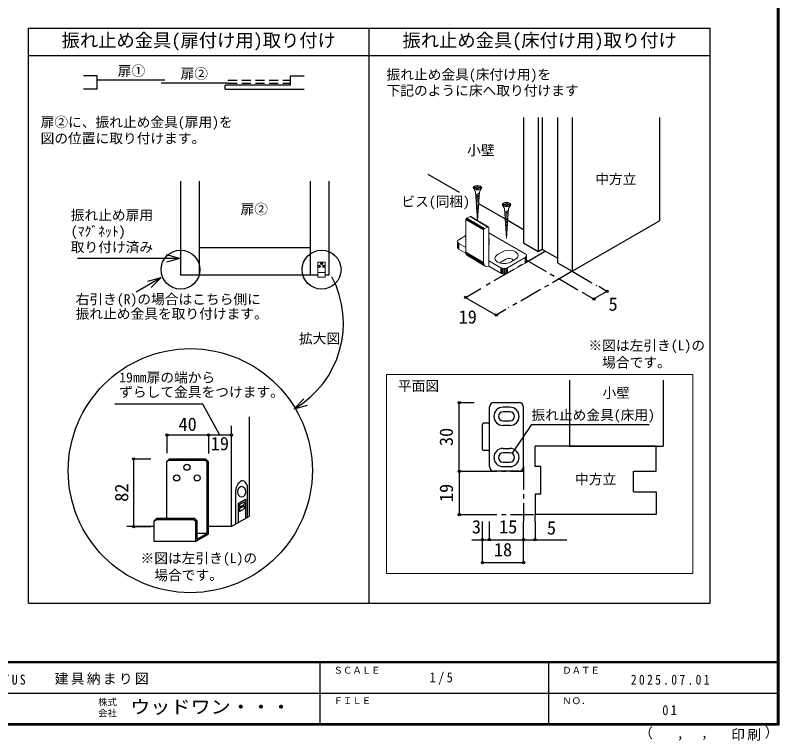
# Model space of a CAD drawing. Units: millimetres, scale not verified, with parts at other scales. Extents: x -973 to 977, y -718 to 696.
# Drawn here: x 142 to 977, y -718 to 76 of the extents above; entities that cross this region are included whole.
import ezdxf
from ezdxf.enums import TextEntityAlignment as Align

# ---------------------------------------------------------------- set-up
doc = ezdxf.new("R2010")
doc.units = ezdxf.units.MM
doc.header["$LTSCALE"] = 5
doc.header["$PDMODE"] = 32
doc.header["$PDSIZE"] = 2.5
doc.linetypes.add('CHAIN1', pattern=[8, 5, -1, 1, -1])
doc.linetypes.add('DASHED2', pattern=[3, 2, -1])
for name, color, linetype in [('0-3_仕上げ', 2, 'Continuous'), ('0-6_扉', 7, 'Continuous'), ('0-8_戸当り', 3, 'Continuous'), ('0-A_文字', 7, 'Continuous'), ('0-B_寸法', 7, 'Continuous'), ('1-3_仕上げ', 2, 'Continuous'), ('1-4_枠', 3, 'Continuous'), ('1-7_金物', 7, 'Continuous'), ('1-A_文字', 7, 'Continuous'), ('1-B_寸法', 7, 'Continuous'), ('F-0_補助線', 7, 'Continuous'), ('F-1_枠', 6, 'Continuous'), ('F-A_文字', 7, 'Continuous')]:
    doc.layers.add(name, color=color, linetype=linetype)
doc.layers.add('0-7_金物', color=7, linetype='Continuous', lineweight=18)
doc.styles.add('ＭＳ ゴシック', font='')
doc.styles.get('ＭＳ ゴシック').set_extended_font_data('MS Gothic')

msp = doc.modelspace()

# ---------------------------------------------------------------- linework, layer by layer
at = {"layer": '0-3_仕上げ', "color": 4}
for p, q in [((342.9, -105.57), (342.9, -208.587)), ((464.3, -105.57), (464.3, -208.587)), ((464.3, -178.587), (342.9, -178.587))]:
    msp.add_line(p, q, dxfattribs=at)
at = {"layer": '0-6_扉', "color": 2}
for p, q in [((697.758, -35.971), (697.758, -173.71)), ((718.087, -35.971), (718.087, -180.344)), ((734.881, -35.971), (734.881, -195.143)), ((750.791, -35.971), (750.791, -204.329)), ((846.25, -35.971), (846.25, -149.215)), ((322.6, -105.57), (322.6, -208.587)), ((484.6, -105.57), (484.6, -208.587)), ((718.087, -180.344), (713.668, -182.895)), ((734.881, -190.04), (718.087, -180.344)), ((484.6, -208.587), (480.8, -208.587))]:
    msp.add_line(p, q, dxfattribs=at)
at = {"layer": '0-6_扉'}
for p, q in [((593.034, -97.938), (627.327, -117.737)), ((648.549, -129.99), (677.613, -146.77)), ((680.369, -148.361), (697.758, -158.401)), ((310.458, -409.438), (307.651, -412.246)), ((309.772, -410.733), (307.651, -412.854)), ((307.651, -474.366), (307.651, -412.246)), ((310.458, -409.438), (349.943, -409.438)), ((349.943, -409.438), (353.196, -412.691)), ((351.528, -412.854), (351.528, -491.209)), ((353.196, -491.74), (353.196, -412.691)), ((395.391, -438.65), (395.391, -473.513)), ((382.643, -444.96), (382.643, -480.873)), ((385.485, -458.306), (393.52, -453.667)), ((385.485, -458.306), (385.485, -479.233)), ((387.203, -459.407), (392.25, -456.492)), ((392.25, -456.492), (392.25, -459.579)), ((393.52, -453.667), (393.52, -474.594)), ((387.203, -463.848), (392.25, -460.934)), ((392.25, -460.934), (392.25, -464.02)), ((293.874, -477.174), (296.682, -474.366)), ((293.874, -477.782), (295.995, -475.661)), ((295.995, -475.661), (337.298, -475.661)), ((296.682, -474.366), (337.834, -474.366)), ((337.298, -475.661), (339.419, -477.782)), ((337.834, -474.366), (340.713, -477.246)), ((293.874, -499.694), (293.874, -477.174)), ((339.419, -499.694), (339.419, -477.782)), ((353.196, -491.74), (339.419, -499.694)), ((351.528, -491.209), (340.713, -491.209)), ((339.419, -499.694), (293.874, -499.694))]:
    msp.add_line(p, q, dxfattribs=at)
at = {"layer": '0-6_扉', "color": 3}
for p, q in [((322.6, -105.57), (322.6, -208.587)), ((484.6, -105.57), (484.6, -208.587)), ((472.8, -208.587), (322.6, -208.587)), ((397.968, -472.026), (397.968, -363.412)), ((378.095, -483.5), (397.968, -472.026)), ((293.874, -483.5), (264.042, -483.5))]:
    msp.add_line(p, q, dxfattribs=at)
at = {"layer": '0-6_扉', "color": 2}
for points in [[(713.668, -35.971), (713.668, -182.895), (697.758, -173.71)], [(734.881, -195.143), (750.791, -204.329), (846.25, -149.215)]]:
    msp.add_lwpolyline(points, dxfattribs=at)
at = {"layer": '0-6_扉', "color": 3}
msp.add_lwpolyline([(378.095, -373.252), (378.095, -483.5), (353.196, -483.5)], dxfattribs=at)
at = {"layer": '0-6_扉'}
for points in [[(309.772, -410.733), (349.407, -410.733), (351.528, -412.854)], [(387.203, -459.407), (387.203, -462.493), (392.25, -459.579)], [(387.203, -463.848), (387.203, -466.934), (392.25, -464.02)], [(353.196, -490.246), (340.713, -497.453), (340.713, -477.246)]]:
    msp.add_lwpolyline(points, dxfattribs=at)
for centre in [(329.59, -418.649), (318.388, -430.311), (340.791, -430.311)]:
    msp.add_circle(centre, 3.355, dxfattribs=at)
for centre, radius, start, end in [((390.042, -436.531), 3, 84.92261, 127.57436), ((389.812, -439.119), 5.599, 4.8123, 84.92261), ((396.931, -445.485), 14.298, 127.57436, 182.10384)]:
    msp.add_arc(centre, radius, start, end, dxfattribs=at)
msp.add_ellipse((389.425, -445.414), major_axis=(0, 5.951), ratio=0.714286, dxfattribs=at)
at = {"layer": '0-7_金物'}
for p, q in [((643.239, -114.216), (645.063, -117.376)), ((643.344, -112.444), (646.707, -112.444)), ((643.344, -112.444), (643.344, -113.478)), ((643.344, -113.478), (646.707, -113.478)), ((646.707, -112.444), (646.707, -110.928)), ((646.707, -110.928), (647.741, -110.928)), ((646.707, -114.994), (646.707, -113.478)), ((646.707, -114.994), (647.741, -114.994)), ((647.741, -112.444), (647.741, -110.928)), ((647.741, -112.444), (651.104, -112.444)), ((651.209, -114.216), (649.385, -117.376)), ((651.104, -113.478), (651.104, -112.444)), ((647.137, -148.678), (645.063, -117.376)), ((649.281, -118.95), (645.316, -121.195)), ((649.173, -120.578), (645.416, -122.705)), ((649.065, -122.206), (645.516, -124.215)), ((648.957, -123.834), (645.616, -125.726)), ((647.305, -148.778), (649.385, -117.376)), ((648.849, -125.463), (645.717, -127.236)), ((648.742, -127.091), (645.817, -128.747)), ((648.634, -128.719), (645.917, -130.257)), ((648.526, -130.347), (646.017, -131.768)), ((648.418, -131.975), (646.117, -133.278)), ((675.059, -132.587), (676.883, -135.747)), ((675.164, -130.815), (678.527, -130.815)), ((675.164, -130.815), (675.164, -131.849)), ((675.164, -131.849), (678.527, -131.849)), ((678.527, -130.815), (678.527, -129.299)), ((678.527, -129.299), (679.561, -129.299)), ((678.527, -133.365), (678.527, -131.849)), ((678.527, -133.365), (679.561, -133.365)), ((679.561, -130.815), (679.561, -129.299)), ((679.561, -130.815), (682.924, -130.815)), ((683.029, -132.587), (681.205, -135.747)), ((682.924, -131.849), (682.924, -130.815)), ((648.31, -133.603), (646.217, -134.788)), ((648.202, -135.231), (646.317, -136.299)), ((648.094, -136.86), (646.417, -137.809)), ((647.987, -138.488), (646.517, -139.32)), ((647.879, -140.116), (646.617, -140.83)), ((647.771, -141.744), (646.717, -142.34)), ((679.044, -168.365), (676.883, -135.747)), ((681.101, -137.321), (677.136, -139.566)), ((680.993, -138.949), (677.236, -141.076)), ((680.885, -140.578), (677.336, -142.587)), ((679.044, -168.365), (681.205, -135.747)), ((653.853, -158.995), (634.57, -147.504)), ((634.57, -147.504), (634.57, -183.228)), ((653.886, -158.701), (634.602, -147.21)), ((653.982, -158.4), (634.698, -146.909)), ((654.134, -158.112), (634.85, -146.621)), ((654.332, -157.856), (635.048, -146.366)), ((654.563, -157.651), (635.279, -146.161)), ((635.527, -146.02), (639.357, -144.413)), ((654.811, -157.51), (635.527, -146.02)), ((658.641, -155.903), (639.357, -144.413)), ((658.889, -155.836), (639.605, -144.346)), ((659.12, -155.848), (639.836, -144.357)), ((659.318, -155.936), (640.034, -144.446)), ((647.663, -143.372), (646.817, -143.851)), ((647.555, -145), (646.917, -145.361)), ((647.447, -146.628), (647.017, -146.872)), ((680.777, -142.206), (677.436, -144.097)), ((680.669, -143.834), (677.536, -145.607)), ((680.561, -145.462), (677.636, -147.118)), ((680.453, -147.09), (677.736, -148.628)), ((680.346, -148.718), (677.837, -150.139)), ((654.811, -157.51), (658.641, -155.903)), ((659.599, -198.803), (659.599, -156.584)), ((680.238, -150.346), (677.937, -151.649)), ((680.13, -151.974), (678.037, -153.16)), ((680.022, -153.603), (678.137, -154.67)), ((679.914, -155.231), (678.237, -156.18)), ((679.806, -156.859), (678.337, -157.691)), ((679.698, -158.487), (678.437, -159.201)), ((626.895, -169.715), (634.57, -165.284)), ((653.853, -158.995), (653.853, -194.718)), ((699.373, -185.025), (659.599, -162.061)), ((679.591, -160.115), (678.537, -160.712)), ((679.483, -161.743), (678.637, -162.222)), ((679.375, -163.371), (678.737, -163.732)), ((679.267, -165), (678.837, -165.243)), ((625.43, -171.757), (625.43, -177.88)), ((625.601, -172.504), (625.601, -178.627)), ((626.1, -173.2), (626.1, -179.324)), ((634.57, -178.229), (626.895, -173.798)), ((626.895, -173.798), (626.895, -179.922)), ((659.876, -168.695), (659.876, -174.818)), ((634.673, -184.412), (626.895, -179.922)), ((653.853, -194.718), (634.57, -183.228)), ((669.321, -186.045), (674.625, -182.983)), ((654.049, -196.317), (634.765, -184.827)), ((654.623, -197.643), (635.339, -186.152)), ((655.536, -198.605), (636.252, -187.114)), ((678.16, -191.148), (672.857, -194.21)), ((699.373, -189.107), (679.928, -200.334)), ((683.463, -194.21), (688.767, -191.148)), ((699.373, -189.107), (699.373, -195.231)), ((700.168, -188.509), (700.168, -194.633)), ((700.667, -187.813), (700.667, -193.937)), ((700.838, -187.066), (700.838, -193.19)), ((472.8, -194.287), (472.8, -210.687)), ((480.8, -194.287), (472.8, -194.287)), ((672.857, -200.334), (659.599, -192.679)), ((672.857, -206.458), (659.599, -198.803)), ((672.857, -200.334), (672.857, -206.458)), ((699.373, -195.231), (679.928, -206.458)), ((679.928, -200.334), (679.928, -206.458)), ((480.8, -205.644), (472.8, -205.644)), ((673.892, -200.793), (673.892, -206.916)), ((675.098, -201.081), (675.098, -207.205)), ((676.392, -201.179), (676.392, -207.303)), ((677.686, -201.081), (677.686, -207.205)), ((678.892, -200.793), (678.892, -206.916)), ((547.791, -317.079), (882.65, -317.079)), ((547.791, -534.979), (547.791, -317.079)), ((882.65, -317.079), (882.65, -534.979)), ((882.65, -534.979), (547.791, -534.979))]:
    msp.add_line(p, q, dxfattribs=at)
for points in [[(647.741, -114.994), (647.741, -113.478), (651.104, -113.478)], [(679.561, -133.365), (679.561, -131.849), (682.924, -131.849)], [(480.8, -194.287), (480.8, -210.687), (472.8, -210.687)]]:
    msp.add_lwpolyline(points, dxfattribs=at)
for centre in [(647.224, -112.961), (679.044, -131.332)]:
    msp.add_ellipse(centre, major_axis=(4.71, 0), ratio=0.5, dxfattribs=at)
for centre, major_axis, ratio, start_param, end_param in [((635.527, -147.102), (0.64, 1.074), 0.663414, 0.7318184, 2.3026147), ((639.357, -145.495), (0.64, 1.074), 0.663414, 6.2296055, 7.0150037), ((654.811, -158.593), (0.64, 1.074), 0.663414, 0.7318184, 2.3026147), ((658.641, -156.986), (0.64, 1.074), 0.663414, 5.4442074, 7.0150037), ((630.43, -171.757), (-5, 0), 0.57735, 5.4977871, 7.0685835), ((649.876, -168.695), (10, 0), 0.57735, 6.047146, 6.5192246), ((649.876, -174.818), (10, 0), 0.57735, 6.047146, 6.5192246), ((630.43, -177.88), (-5, 0), 0.57735, 6.2831853, 7.0685835), ((640.315, -180.817), (3.839, 6.443), 0.663414, 2.3026147, 3.0880129), ((681.696, -187.066), (10, 0), 0.57735, 5.4977871, 8.6393798), ((676.392, -190.128), (10, 0), 0.57735, 2.3561945, 5.4977871), ((681.696, -193.19), (5, 0), 0.57735, 0.2617994, 2.3561945), ((695.838, -187.066), (-5, 0), 0.57735, 2.3561945, 3.9269908), ((659.599, -192.308), (3.839, 6.443), 0.663414, 2.3026147, 3.873411), ((676.392, -196.251), (5, 0), 0.57735, 2.3561945, 2.7802255), ((676.392, -198.293), (-5, 0), 0.57735, 0.7853982, 2.3561945), ((695.838, -193.19), (-5, 0), 0.57735, 2.3561945, 3.1415927), ((676.392, -204.416), (-5, 0), 0.57735, 0.7853982, 2.3561945)]:
    msp.add_ellipse(centre, major_axis=major_axis, ratio=ratio, start_param=start_param, end_param=end_param, dxfattribs=at)
for p in [(474.479, -198.997), (476.8, -196.032), (479.121, -198.997)]:
    msp.add_point(p, dxfattribs=at)
at = {"layer": '0-8_戸当り', "color": 2}
for p, q in [((305.295, 4.616), (231.594, 4.616)), ((374.497, 1.616), (301.295, 1.616)), ((231.594, -5.134), (216.594, -5.134)), ((371.497, -5.134), (371.497, -0.634)), ((442.698, -0.634), (371.497, -0.634)), ((371.497, -5.134), (457.698, -5.134))]:
    msp.add_line(p, q, dxfattribs=at)
at = {"layer": '0-8_戸当り', "linetype": 'DASHED2'}
for p, q in [((374.497, 4.616), (442.698, 4.616)), ((374.497, 1.616), (442.698, 1.616))]:
    msp.add_line(p, q, dxfattribs=at)
at = {"layer": '0-8_戸当り', "color": 2}
for points in [[(231.594, -5.134), (231.594, 9.616), (216.594, 9.616)], [(442.698, -0.634), (442.698, 9.616), (457.698, 9.616)]]:
    msp.add_lwpolyline(points, dxfattribs=at)
at = {"layer": '0-A_文字', "color": 3}
for p, q in [((528.927, -567.5), (528.927, 61.633)), ((901.639, -567.5), (901.639, 61.633)), ((156.215, 31.633), (901.639, 31.633)), ((156.215, -567.5), (901.639, -567.5))]:
    msp.add_line(p, q, dxfattribs=at)
at = {"layer": '0-A_文字', "color": 4}
for p, q in [((321.87, -190.334), (209.852, -190.334)), ((321.87, -190.334), (307.382, -186.451)), ((321.87, -190.334), (307.382, -194.216)), ((300.956, -211.462), (273.957, -227.05)), ((300.956, -211.462), (286.467, -215.345)), ((300.956, -211.462), (290.349, -222.069)), ((446.935, -354.637), (457.489, -343.979)), ((446.935, -354.637), (461.405, -350.684)), ((685.648, -403.178), (706.872, -371.811)), ((706.872, -371.811), (834.86, -371.811))]:
    msp.add_line(p, q, dxfattribs=at)
at = {"layer": '0-A_文字', "color": 3}
msp.add_lwpolyline([(156.215, -567.5), (156.215, 61.633), (901.639, 61.633)], dxfattribs=at)
at = {"layer": '0-A_文字', "color": 4}
msp.add_lwpolyline([(365.645, -383.418), (346.986, -349.472), (250.702, -349.472)], dxfattribs=at)
at = {"layer": '0-A_文字'}
for centre, radius in [((322.6, -202.487), 21.25), ((476.8, -202.487), 21.25), ((333.268, -422.391), 133.457)]:
    msp.add_circle(centre, radius, dxfattribs=at)
at = {"layer": '0-A_文字', "color": 4}
msp.add_arc((392.249, -260.979), 108.455, 300.27986, 27.91074, dxfattribs=at)
at = {"layer": '0-B_寸法', "color": 4, "linetype": 'CHAIN1'}
for p, q in [((721.623, -182.385), (653.052, -221.975)), ((700.838, -191.994), (765.893, -229.554)), ((750.791, -204.329), (681.326, -244.434)), ((750.791, -204.329), (777.897, -219.978))]:
    msp.add_line(p, q, dxfattribs=at)
at = {"layer": '0-B_寸法', "color": 4}
for p, q in [((634.268, -232.82), (650.911, -223.21)), ((788.828, -226.289), (779.857, -221.11)), ((634.268, -232.82), (667.855, -252.211)), ((765.893, -229.554), (774.534, -234.542)), ((788.828, -226.289), (774.534, -234.542)), ((678.313, -246.174), (667.855, -252.211)), ((307.651, -383.418), (307.651, -403.246)), ((378.095, -383.418), (307.651, -383.418)), ((353.196, -383.418), (353.196, -403.691)), ((271.458, -409.438), (290.171, -409.438)), ((271.458, -483.5), (271.458, -409.438)), ((271.458, -483.5), (290.171, -483.5))]:
    msp.add_line(p, q, dxfattribs=at)
at = {"layer": '0-B_寸法'}
for p in [(788.828, -226.289), (634.268, -232.82), (774.534, -234.542), (667.855, -252.211), (307.651, -383.418), (353.196, -383.418), (378.095, -383.418), (271.458, -409.438), (271.458, -483.5)]:
    msp.add_point(p, dxfattribs=at)
at = {"layer": '1-3_仕上げ', "color": 7}
msp.add_line((771.804, -395.479), (842.741, -395.479), dxfattribs=at)
at = {"layer": '1-4_枠', "color": 7}
msp.add_line((850.241, -323.529), (850.241, -395.479), dxfattribs=at)
at = {"layer": '1-4_枠'}
for p, q in [((710.241, -417.979), (710.241, -395.479)), ((842.741, -395.479), (710.241, -395.479)), ((716.491, -417.979), (710.241, -417.979)), ((716.491, -447.979), (716.491, -417.979)), ((817.741, -445.479), (817.741, -422.979)), ((716.491, -447.979), (710.241, -447.979)), ((710.241, -447.979), (710.241, -470.479)), ((817.741, -445.479), (842.741, -445.479)), ((842.741, -445.479), (842.741, -470.479)), ((842.741, -470.479), (710.241, -470.479))]:
    msp.add_line(p, q, dxfattribs=at)
at = {"layer": '1-4_枠', "color": 4, "linetype": 'CHAIN1'}
for p, q in [((643.537, -422.979), (697.741, -422.979)), ((697.741, -417.979), (697.741, -477.979)), ((643.537, -470.479), (710.241, -470.479)), ((710.241, -477.979), (710.241, -470.479))]:
    msp.add_line(p, q, dxfattribs=at)
at = {"layer": '1-4_枠', "color": 7}
msp.add_lwpolyline([(747.741, -323.529), (747.741, -395.479), (850.241, -395.479)], dxfattribs=at)
at = {"layer": '1-4_枠'}
msp.add_lwpolyline([(817.741, -422.979), (842.741, -422.979), (842.741, -395.479)], dxfattribs=at)
at = {"layer": '1-7_金物'}
for p, q in [((665.241, -347.979), (692.741, -347.979)), ((660.241, -417.979), (660.241, -352.979)), ((682.741, -352.979), (675.241, -352.979)), ((682.741, -357.979), (675.241, -357.979)), ((697.741, -417.979), (697.741, -352.979)), ((652.741, -399.229), (652.741, -371.729)), ((658.991, -370.479), (653.991, -370.479)), ((675.241, -367.979), (682.741, -367.979)), ((682.741, -372.979), (675.241, -372.979)), ((658.991, -400.479), (653.991, -400.479)), ((675.241, -397.979), (682.741, -397.979)), ((682.741, -402.979), (675.241, -402.979)), ((675.241, -412.979), (682.741, -412.979)), ((692.741, -422.979), (665.241, -422.979)), ((675.241, -417.979), (682.741, -417.979))]:
    msp.add_line(p, q, dxfattribs=at)
for centre, radius, start, end in [((665.241, -352.979), 5, 90, 180), ((692.741, -352.979), 5, 0, 90), ((675.241, -362.979), 10, 90, 270), ((675.241, -362.979), 5, 90, 270), ((682.741, -362.979), 10, 270, 90), ((682.741, -362.979), 5, 270, 90), ((653.991, -371.729), 1.25, 90, 180), ((658.991, -371.729), 1.25, 0, 90), ((653.991, -399.229), 1.25, 180, 270), ((658.991, -399.229), 1.25, 270, 0), ((675.241, -407.979), 10, 90, 270), ((682.741, -407.979), 10, 270, 90), ((675.241, -407.979), 5, 90, 270), ((682.741, -407.979), 5, 270, 90), ((665.241, -417.979), 5, 180, 270), ((692.741, -417.979), 5, 270, 0)]:
    msp.add_arc(centre, radius, start, end, dxfattribs=at)
at = {"layer": '1-B_寸法', "color": 4}
for p, q in [((627.358, -347.979), (643.537, -347.979)), ((627.358, -422.979), (627.358, -347.979)), ((627.358, -422.979), (643.537, -422.979)), ((627.358, -422.979), (627.358, -470.479)), ((627.358, -470.479), (643.537, -470.479)), ((652.741, -497.979), (652.741, -477.979)), ((660.241, -497.979), (660.241, -477.979)), ((697.741, -522.979), (697.741, -477.979)), ((710.241, -477.979), (710.241, -497.995)), ((641.176, -497.979), (660.241, -497.979)), ((652.741, -522.979), (652.741, -497.979)), ((660.241, -497.979), (697.741, -497.979)), ((697.741, -497.995), (745.119, -497.995)), ((652.741, -522.979), (697.741, -522.979))]:
    msp.add_line(p, q, dxfattribs=at)
at = {"layer": '1-B_寸法'}
for p in [(627.358, -347.979), (627.358, -422.979), (627.358, -470.479), (652.741, -497.979), (660.241, -497.979), (697.741, -497.979), (697.741, -497.995), (710.241, -497.995), (652.741, -522.979), (697.741, -522.979)]:
    msp.add_point(p, dxfattribs=at)
at = {"layer": 'F-1_枠'}
for p, q in [((974.986, 695.833), (974.986, -700.833)), ((975.82, 695.833), (975.82, -700.833)), ((976.653, 695.833), (976.653, -700.833)), ((976.653, -631.667), (-973.347, -631.667)), ((976.653, -632.5), (-973.347, -632.5)), ((474.986, -632.5), (474.986, -699.167)), ((724.986, -632.5), (724.986, -699.167)), ((1.653, -665.833), (974.986, -665.834)), ((976.653, -699.167), (-973.347, -699.167)), ((976.653, -700), (-973.347, -700)), ((976.653, -700.833), (-973.347, -700.833))]:
    msp.add_line(p, q, dxfattribs=at)

# ---------------------------------------------------------------- texts
at = {"layer": '0-A_文字', "style": 'ＭＳ ゴシック'}
for s, height, p in [('振れ止め金具(扉付け用)取り付け', 14.66, (192.571, 36.633)), ('振れ止め金具(床付け用)取り付け', 14.66, (565.283, 36.633)), ('扉①', 11, (253.945, 6.149)), ('扉②', 11, (322.646, 3.149)), ('振れ止め金具(床付け用)を', 11, (547.836, 2.174)), ('下記のように床へ取り付けます', 11, (547.836, -15.362)), ('小壁', 11, (635.945, -80.743)), ('中方立', 11, (776.02, -112.19)), ('扉②', 11, (388.202, -145.188)), ('振れ止め扉用', 11, (202.548, -151.641)), ('(ﾏｸﾞﾈｯﾄ)', 11, (202.548, -169.453)), ('取り付け済み', 11, (202.548, -186.642)), ('拡大図', 11, (452.017, -286.549)), ('平面図', 11, (560.233, -338.556)), ('小壁', 11, (783.991, -345.987)), ('中方立', 11, (753.991, -440.479))]:
    msp.add_text(s, height=height, dxfattribs=at).set_placement(p, align=Align.BOTTOM_LEFT)
at = {"layer": '0-B_寸法', "style": 'ＭＳ ゴシック'}
for s, height, p in [('扉②に、振れ止め金具(扉用)を', 11, (169.619, -49.897)), ('図の位置に取り付けます。', 11, (169.619, -67.675)), ('ビス(同梱)', 11, (564.044, -136.867)), ('右引き(R)の場合はこちら側に', 11, (207.925, -243.657)), ('5', 14.66, (790.599, -251.859)), ('振れ止め金具を取り付けます。', 11, (207.925, -259.512)), ('19', 14.66, (626.648, -265.917)), ('※図は左引き(L)の', 11, (768.589, -294.218)), ('\u3000場合です。', 11, (768.589, -312.799)), ('19㎜扉の端から', 11, (255.547, -329.198)), ('ずらして金具をつけます。', 11, (255.547, -345.092)), ('40', 14.66, (320.423, -383.304)), ('19', 14.66, (355.645, -404.435)), ('※図は左引き(L)の', 11, (278.893, -526.876)), ('\u3000場合です。', 11, (278.893, -545.457))]:
    msp.add_text(s, height=height, dxfattribs=at).set_placement(p, align=Align.BOTTOM_LEFT)
msp.add_text('82', height=14.66, rotation=90, dxfattribs=at).set_placement((269.799, -456.469), align=Align.BOTTOM_LEFT)
at = {"layer": '1-A_文字', "style": 'ＭＳ ゴシック'}
msp.add_text('振れ止め金具(床用)', height=11, dxfattribs=at).set_placement((706.277, -370.311), align=Align.BOTTOM_LEFT)
at = {"layer": '1-B_寸法', "style": 'ＭＳ ゴシック'}
for s, p in [('30', (624.858, -395.479)), ('19', (624.858, -456.729))]:
    msp.add_text(s, height=14.66, rotation=90, dxfattribs=at).set_placement(p, align=Align.BOTTOM_LEFT)
for s, p in [('3', (641.176, -495.479)), ('15', (670.866, -495.479)), ('5', (723.209, -496.607)), ('18', (665.241, -520.479))]:
    msp.add_text(s, height=14.66, dxfattribs=at).set_placement(p, align=Align.BOTTOM_LEFT)
at = {"layer": 'F-0_補助線', "char_height": 11, "attachment_point": 7, "style": 'ＭＳ ゴシック'}
for s, insert in [('\\T1.39;\\W0.85;DOORETUS', (84.986, -656.667)), ('\\T1.17;建具納まり図', (184.986, -656.667))]:
    msp.add_mtext(s, dxfattribs=dict(at, insert=insert))
at = {"layer": 'F-A_文字', "style": 'ＭＳ ゴシック'}
for s, height, p in [('ＳＣＡＬＥ', 7.331, (489.986, -646.667)), ('ＤＡＴＥ', 7.331, (739.986, -646.667)), ('株式', 7.331, (232.486, -681.5)), ('ＦＩＬＥ', 7.331, (489.986, -680)), ('ＮＯ．', 7.331, (739.986, -680.001)), ('会社', 7.331, (232.486, -693.5)), ('（', 11, (823.992, -718.052)), ('）', 11, (961.387, -717.355)), (',', 11, (865.199, -718.052)), (',', 11, (891.686, -717.588))]:
    msp.add_text(s, height=height, dxfattribs=at).set_placement(p, align=Align.BOTTOM_LEFT)
at = {"layer": 'F-A_文字', "style": 'ＭＳ ゴシック', "width": 1.1}
msp.add_text('ウッドワン・・・', height=14.66, dxfattribs=at).set_placement((267.486, -692.5), align=Align.BOTTOM_LEFT)
at = {"layer": 'F-A_文字', "char_height": 11, "attachment_point": 7, "style": 'ＭＳ ゴシック'}
for s, insert in [('\\T1.38;\\W0.9;1/5', (594.986, -656.667)), ('\\T1.39;\\W0.85;2025.07.01', (814.986, -656.667)), ('\\T1.36;\\W0.9;01', (849.361, -690.001)), ('\\T1.17;印刷', (924.678, -717.82))]:
    msp.add_mtext(s, dxfattribs=dict(at, insert=insert))

doc.saveas('drawing.dxf')
